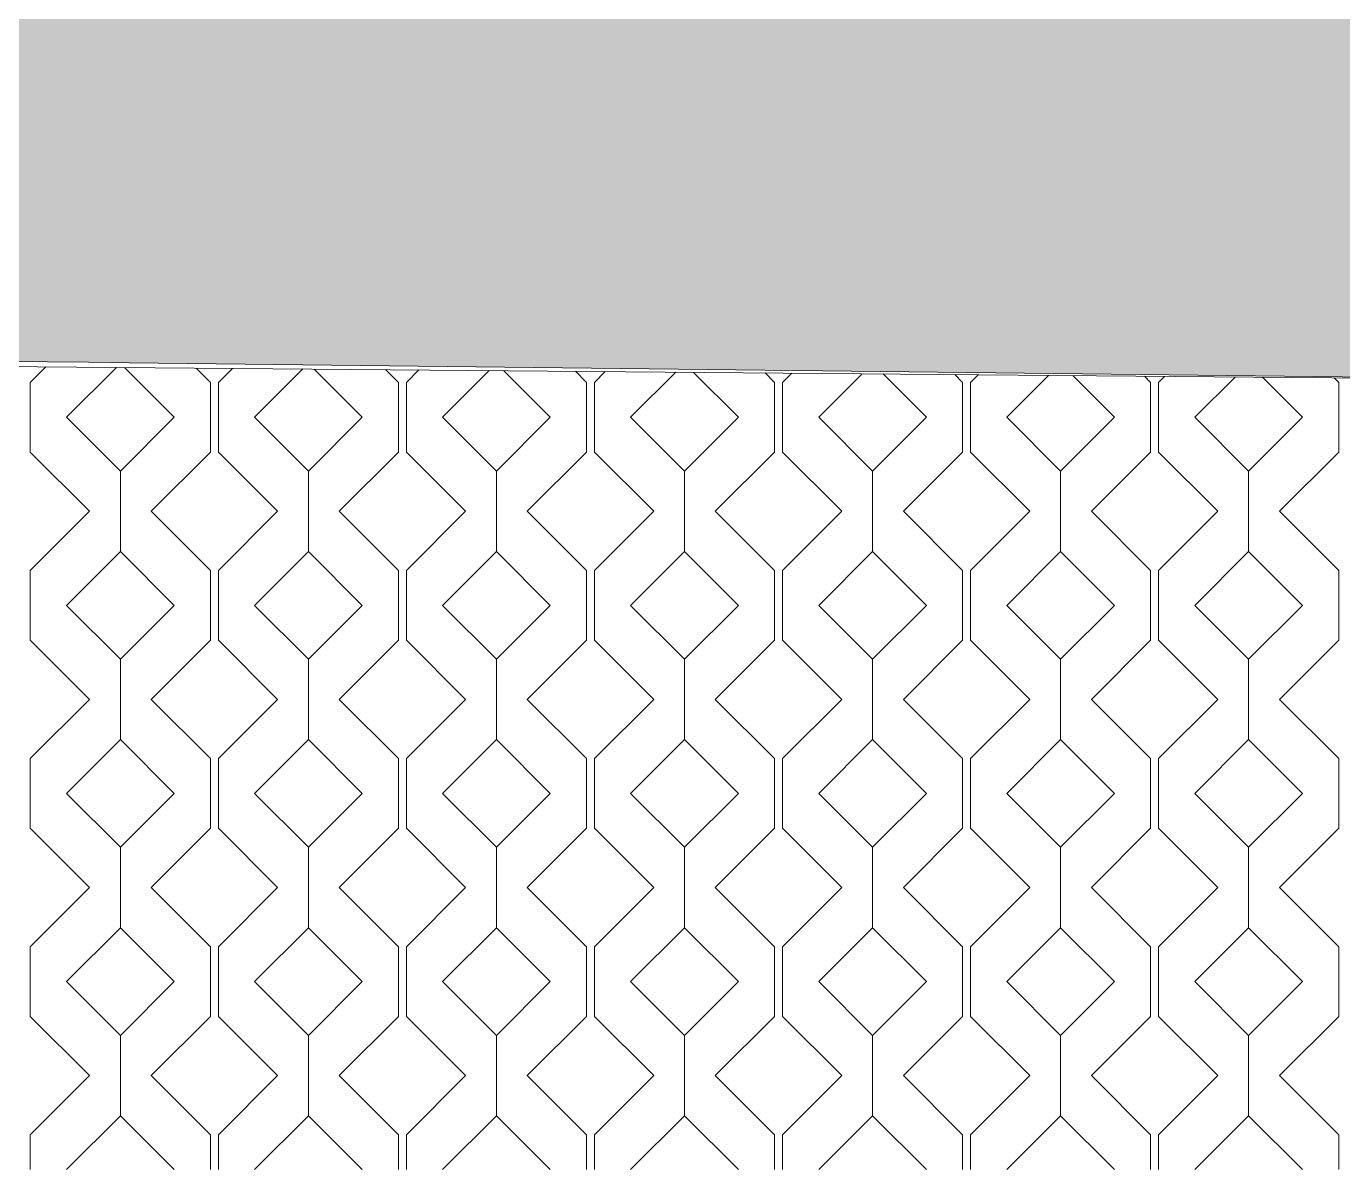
# Model space of a CAD drawing. Header units: millimetres. Extents: x -20794 to 71174, y -103753 to 30644.
# Drawn here: x -4500 to -2167, y 18000 to 20026 of the extents above; entities that cross this region are included whole.
import ezdxf

# ---------------------------------------------------------------- set-up
doc = ezdxf.new("R2010")
doc.units = ezdxf.units.MM
doc.header["$MEASUREMENT"] = 0
doc.layers.add('Местность - Рельеф', color=7, linetype='Continuous')
doc.layers.add('Местность - Рельеф_Ном._пера__1', color=7, linetype='Continuous', lineweight=13)
doc.layers.add('Местность - Рельеф_Ном._пера__101', color=252, linetype='Continuous', lineweight=5)
doc.layers.add('Местность - Рельеф_Ном._пера__102', color=7, linetype='Continuous', lineweight=5, true_color=0xcccccc)

# ---------------------------------------------------------------- blocks, each defined once
blk = doc.blocks.new('*X1')
at = {"layer": 'Местность - Рельеф_Ном._пера__102', "color": 254, "linetype": 'Continuous', "lineweight": 5, "true_color": 0xcccccc}
for p, q in [((-4492.898, 19395.0585), (-4465.22119, 19422.735442)), ((-4428.758, 19333.314165), (-4340.409907, 19421.662846)), ((-4326.12532, 19421.540088), (-4237.8992, 19333.314)), ((-4199.150301, 19420.448898), (-4173.76, 19395.0585)), ((-4159.565, 19395.0585), (-4134.728346, 19419.895272)), ((-4095.425, 19333.314165), (-4009.917057, 19418.822677)), ((-3989.902912, 19418.65068), (-3904.5662, 19333.314)), ((-3862.927905, 19417.55949), (-3840.427, 19395.0585)), ((-3826.232, 19395.0585), (-3804.235502, 19417.055103)), ((-3762.092, 19333.314165), (-3679.424208, 19415.982508)), ((-3653.680503, 19415.761273), (-3571.2332, 19333.314)), ((-3526.705508, 19414.670083), (-3507.094, 19395.0585)), ((-3492.899, 19395.0585), (-3473.742657, 19414.214934)), ((-4492.898, 19395.0585), (-4492.898, 19333.314)), ((-4173.76, 19395.0585), (-4173.76, 19333.314)), ((-4159.565, 19395.0585), (-4159.565, 19333.314)), ((-3840.427, 19395.0585), (-3840.427, 19333.314)), ((-3826.232, 19395.0585), (-3826.232, 19333.314)), ((-3507.094, 19395.0585), (-3507.094, 19333.314)), ((-3492.899, 19395.0585), (-3492.899, 19333.314)), ((-3428.759, 19333.314165), (-3348.931358, 19413.142338)), ((-3317.458094, 19412.871865), (-3237.9002, 19333.314)), ((-3190.483112, 19411.780675), (-3173.761, 19395.0585)), ((-3173.761, 19395.0585), (-3173.761, 19333.314)), ((-3159.566, 19395.0585), (-3143.249813, 19411.374765)), ((-3159.566, 19395.0585), (-3159.566, 19333.314)), ((-3095.426, 19333.314165), (-3018.438508, 19410.302169)), ((-2981.235686, 19409.982458), (-2904.5672, 19333.314)), ((-2854.260715, 19408.891268), (-2840.428, 19395.0585)), ((-2840.428, 19395.0585), (-2840.428, 19333.314)), ((-2826.233, 19395.0585), (-2812.756969, 19408.534596)), ((-2826.233, 19395.0585), (-2826.233, 19333.314)), ((-2762.093, 19333.314165), (-2687.945659, 19407.462)), ((-2645.013277, 19407.09305), (-2571.2342, 19333.314)), ((-2518.038319, 19406.001861), (-2507.095, 19395.0585)), ((-2507.095, 19395.0585), (-2507.095, 19333.314)), ((-2492.9, 19395.0585), (-2482.264124, 19405.694426)), ((-2492.9, 19395.0585), (-2492.9, 19333.314)), ((-2428.76, 19333.314165), (-2357.452809, 19404.621831)), ((-2308.790869, 19404.203643), (-2237.9012, 19333.314)), ((-2181.815922, 19403.112453), (-2173.762, 19395.0585)), ((-2173.762, 19395.0585), (-2173.762, 19333.314)), ((-4492.898, 19333.314), (-4492.898, 19271.57)), ((-4333.329, 19237.885), (-4428.758, 19333.314)), ((-4237.8994, 19333.314), (-4333.329, 19237.885)), ((-4173.76, 19333.314), (-4173.76, 19271.57)), ((-4159.565, 19333.314), (-4159.565, 19271.57)), ((-3999.996, 19237.885), (-4095.425, 19333.314)), ((-3904.5664, 19333.314), (-3999.996, 19237.885)), ((-3840.427, 19333.314), (-3840.427, 19271.57)), ((-3826.232, 19333.314), (-3826.232, 19271.57)), ((-3666.663, 19237.885), (-3762.092, 19333.314)), ((-3571.2334, 19333.314), (-3666.663, 19237.885)), ((-3507.094, 19333.314), (-3507.094, 19271.57)), ((-3492.899, 19333.314), (-3492.899, 19271.57)), ((-3333.33, 19237.885), (-3428.759, 19333.314)), ((-3237.9004, 19333.314), (-3333.33, 19237.885)), ((-3173.761, 19333.314), (-3173.761, 19271.57)), ((-3159.566, 19333.314), (-3159.566, 19271.57)), ((-2999.997, 19237.885), (-3095.426, 19333.314)), ((-2904.5674, 19333.314), (-2999.997, 19237.885)), ((-2840.428, 19333.314), (-2840.428, 19271.57)), ((-2826.233, 19333.314), (-2826.233, 19271.57)), ((-2666.664, 19237.885), (-2762.093, 19333.314)), ((-2571.2344, 19333.314), (-2666.664, 19237.885)), ((-2507.095, 19333.314), (-2507.095, 19271.57)), ((-2492.9, 19333.314), (-2492.9, 19271.57)), ((-2333.331, 19237.885), (-2428.76, 19333.314)), ((-2237.9014, 19333.314), (-2333.331, 19237.885)), ((-2173.762, 19333.314), (-2173.762, 19271.57)), ((-4387.976, 19166.648), (-4492.898, 19271.57)), ((-4173.76, 19271.57), (-4278.6821, 19166.648)), ((-4054.643, 19166.648), (-4159.565, 19271.57)), ((-3840.427, 19271.57), (-3945.3491, 19166.648)), ((-3721.31, 19166.648), (-3826.232, 19271.57)), ((-3507.094, 19271.57), (-3612.0161, 19166.648)), ((-3387.977, 19166.648), (-3492.899, 19271.57)), ((-3173.761, 19271.57), (-3278.6831, 19166.648)), ((-3054.644, 19166.648), (-3159.566, 19271.57)), ((-2840.428, 19271.57), (-2945.3501, 19166.648)), ((-2721.311, 19166.648), (-2826.233, 19271.57)), ((-2507.095, 19271.57), (-2612.0171, 19166.648)), ((-2387.978, 19166.648), (-2492.9, 19271.57)), ((-2173.762, 19271.57), (-2278.6841, 19166.648)), ((-4333.329, 19095.4106), (-4333.329, 19237.885)), ((-4333.328835, 19237.885), (-4333.328835, 19095.4106)), ((-3999.996, 19095.4106), (-3999.996, 19237.885)), ((-3999.995835, 19237.885), (-3999.995835, 19095.4106)), ((-3666.663, 19095.4106), (-3666.663, 19237.885)), ((-3666.662835, 19237.885), (-3666.662835, 19095.4106)), ((-3333.33, 19095.4106), (-3333.33, 19237.885)), ((-3333.329835, 19237.885), (-3333.329835, 19095.4106)), ((-2999.997, 19095.4106), (-2999.997, 19237.885)), ((-2999.996835, 19237.885), (-2999.996835, 19095.4106)), ((-2666.664, 19095.4106), (-2666.664, 19237.885)), ((-2666.663835, 19237.885), (-2666.663835, 19095.4106)), ((-2333.331, 19095.4106), (-2333.331, 19237.885)), ((-2333.330835, 19237.885), (-2333.330835, 19095.4106)), ((-4492.898, 19061.7255), (-4387.976, 19166.648)), ((-4278.6821, 19166.648), (-4173.76, 19061.7255)), ((-4159.565, 19061.7255), (-4054.643, 19166.648)), ((-3945.3491, 19166.648), (-3840.427, 19061.7255)), ((-3826.232, 19061.7255), (-3721.31, 19166.648)), ((-3612.0161, 19166.648), (-3507.094, 19061.7255)), ((-3492.899, 19061.7255), (-3387.977, 19166.648)), ((-3278.6831, 19166.648), (-3173.761, 19061.7255)), ((-3159.566, 19061.7255), (-3054.644, 19166.648)), ((-2945.3501, 19166.648), (-2840.428, 19061.7255)), ((-2826.233, 19061.7255), (-2721.311, 19166.648)), ((-2612.0171, 19166.648), (-2507.095, 19061.7255)), ((-2492.9, 19061.7255), (-2387.978, 19166.648)), ((-2278.6841, 19166.648), (-2173.762, 19061.7255)), ((-4428.758, 18999.981165), (-4333.329, 19095.4108)), ((-4333.328835, 19095.4106), (-4237.8992, 18999.981)), ((-4095.425, 18999.981165), (-3999.996, 19095.4108)), ((-3999.995835, 19095.4106), (-3904.5662, 18999.981)), ((-3762.092, 18999.981165), (-3666.663, 19095.4108)), ((-3666.662835, 19095.4106), (-3571.2332, 18999.981)), ((-3428.759, 18999.981165), (-3333.33, 19095.4108)), ((-3333.329835, 19095.4106), (-3237.9002, 18999.981)), ((-3095.426, 18999.981165), (-2999.997, 19095.4108)), ((-2999.996835, 19095.4106), (-2904.5672, 18999.981)), ((-2762.093, 18999.981165), (-2666.664, 19095.4108)), ((-2666.663835, 19095.4106), (-2571.2342, 18999.981)), ((-2428.76, 18999.981165), (-2333.331, 19095.4108)), ((-2333.330835, 19095.4106), (-2237.9012, 18999.981)), ((-4492.898, 19061.7255), (-4492.898, 18999.981)), ((-4173.76, 19061.7255), (-4173.76, 18999.981)), ((-4159.565, 19061.7255), (-4159.565, 18999.981)), ((-3840.427, 19061.7255), (-3840.427, 18999.981)), ((-3826.232, 19061.7255), (-3826.232, 18999.981)), ((-3507.094, 19061.7255), (-3507.094, 18999.981)), ((-3492.899, 19061.7255), (-3492.899, 18999.981)), ((-3173.761, 19061.7255), (-3173.761, 18999.981)), ((-3159.566, 19061.7255), (-3159.566, 18999.981)), ((-2840.428, 19061.7255), (-2840.428, 18999.981)), ((-2826.233, 19061.7255), (-2826.233, 18999.981)), ((-2507.095, 19061.7255), (-2507.095, 18999.981)), ((-2492.9, 19061.7255), (-2492.9, 18999.981)), ((-2173.762, 19061.7255), (-2173.762, 18999.981)), ((-4492.898, 18999.981), (-4492.898, 18938.237)), ((-4333.329, 18904.552), (-4428.758, 18999.981)), ((-4237.8994, 18999.981), (-4333.329, 18904.552)), ((-4173.76, 18999.981), (-4173.76, 18938.237)), ((-4159.565, 18999.981), (-4159.565, 18938.237)), ((-3999.996, 18904.552), (-4095.425, 18999.981)), ((-3904.5664, 18999.981), (-3999.996, 18904.552)), ((-3840.427, 18999.981), (-3840.427, 18938.237)), ((-3826.232, 18999.981), (-3826.232, 18938.237)), ((-3666.663, 18904.552), (-3762.092, 18999.981)), ((-3571.2334, 18999.981), (-3666.663, 18904.552)), ((-3507.094, 18999.981), (-3507.094, 18938.237)), ((-3492.899, 18999.981), (-3492.899, 18938.237)), ((-3333.33, 18904.552), (-3428.759, 18999.981)), ((-3237.9004, 18999.981), (-3333.33, 18904.552)), ((-3173.761, 18999.981), (-3173.761, 18938.237)), ((-3159.566, 18999.981), (-3159.566, 18938.237)), ((-2999.997, 18904.552), (-3095.426, 18999.981)), ((-2904.5674, 18999.981), (-2999.997, 18904.552)), ((-2840.428, 18999.981), (-2840.428, 18938.237)), ((-2826.233, 18999.981), (-2826.233, 18938.237)), ((-2666.664, 18904.552), (-2762.093, 18999.981)), ((-2571.2344, 18999.981), (-2666.664, 18904.552)), ((-2507.095, 18999.981), (-2507.095, 18938.237)), ((-2492.9, 18999.981), (-2492.9, 18938.237)), ((-2333.331, 18904.552), (-2428.76, 18999.981)), ((-2237.9014, 18999.981), (-2333.331, 18904.552)), ((-2173.762, 18999.981), (-2173.762, 18938.237)), ((-4387.976, 18833.315), (-4492.898, 18938.237)), ((-4173.76, 18938.237), (-4278.6821, 18833.315)), ((-4054.643, 18833.315), (-4159.565, 18938.237)), ((-3840.427, 18938.237), (-3945.3491, 18833.315)), ((-3721.31, 18833.315), (-3826.232, 18938.237)), ((-3507.094, 18938.237), (-3612.0161, 18833.315)), ((-3387.977, 18833.315), (-3492.899, 18938.237)), ((-3173.761, 18938.237), (-3278.6831, 18833.315)), ((-3054.644, 18833.315), (-3159.566, 18938.237)), ((-2840.428, 18938.237), (-2945.3501, 18833.315)), ((-2721.311, 18833.315), (-2826.233, 18938.237)), ((-2507.095, 18938.237), (-2612.0171, 18833.315)), ((-2387.978, 18833.315), (-2492.9, 18938.237)), ((-2173.762, 18938.237), (-2278.6841, 18833.315)), ((-4333.329, 18762.0776), (-4333.329, 18904.552)), ((-4333.328835, 18904.552), (-4333.328835, 18762.0776)), ((-3999.996, 18762.0776), (-3999.996, 18904.552)), ((-3999.995835, 18904.552), (-3999.995835, 18762.0776)), ((-3666.663, 18762.0776), (-3666.663, 18904.552)), ((-3666.662835, 18904.552), (-3666.662835, 18762.0776)), ((-3333.33, 18762.0776), (-3333.33, 18904.552)), ((-3333.329835, 18904.552), (-3333.329835, 18762.0776)), ((-2999.997, 18762.0776), (-2999.997, 18904.552)), ((-2999.996835, 18904.552), (-2999.996835, 18762.0776)), ((-2666.664, 18762.0776), (-2666.664, 18904.552)), ((-2666.663835, 18904.552), (-2666.663835, 18762.0776)), ((-2333.331, 18762.0776), (-2333.331, 18904.552)), ((-2333.330835, 18904.552), (-2333.330835, 18762.0776)), ((-4492.898, 18728.3925), (-4387.976, 18833.315)), ((-4278.6821, 18833.315), (-4173.76, 18728.3925)), ((-4159.565, 18728.3925), (-4054.643, 18833.315)), ((-3945.3491, 18833.315), (-3840.427, 18728.3925)), ((-3826.232, 18728.3925), (-3721.31, 18833.315)), ((-3612.0161, 18833.315), (-3507.094, 18728.3925)), ((-3492.899, 18728.3925), (-3387.977, 18833.315)), ((-3278.6831, 18833.315), (-3173.761, 18728.3925)), ((-3159.566, 18728.3925), (-3054.644, 18833.315)), ((-2945.3501, 18833.315), (-2840.428, 18728.3925)), ((-2826.233, 18728.3925), (-2721.311, 18833.315)), ((-2612.0171, 18833.315), (-2507.095, 18728.3925)), ((-2492.9, 18728.3925), (-2387.978, 18833.315)), ((-2278.6841, 18833.315), (-2173.762, 18728.3925)), ((-4428.758, 18666.648165), (-4333.329, 18762.0778)), ((-4333.328835, 18762.0776), (-4237.8992, 18666.648)), ((-4095.425, 18666.648165), (-3999.996, 18762.0778)), ((-3999.995835, 18762.0776), (-3904.5662, 18666.648)), ((-3762.092, 18666.648165), (-3666.663, 18762.0778)), ((-3666.662835, 18762.0776), (-3571.2332, 18666.648)), ((-3428.759, 18666.648165), (-3333.33, 18762.0778)), ((-3333.329835, 18762.0776), (-3237.9002, 18666.648)), ((-3095.426, 18666.648165), (-2999.997, 18762.0778)), ((-2999.996835, 18762.0776), (-2904.5672, 18666.648)), ((-2762.093, 18666.648165), (-2666.664, 18762.0778)), ((-2666.663835, 18762.0776), (-2571.2342, 18666.648)), ((-2428.76, 18666.648165), (-2333.331, 18762.0778)), ((-2333.330835, 18762.0776), (-2237.9012, 18666.648)), ((-4492.898, 18728.3925), (-4492.898, 18666.648)), ((-4173.76, 18728.3925), (-4173.76, 18666.648)), ((-4159.565, 18728.3925), (-4159.565, 18666.648)), ((-3840.427, 18728.3925), (-3840.427, 18666.648)), ((-3826.232, 18728.3925), (-3826.232, 18666.648)), ((-3507.094, 18728.3925), (-3507.094, 18666.648)), ((-3492.899, 18728.3925), (-3492.899, 18666.648)), ((-3173.761, 18728.3925), (-3173.761, 18666.648)), ((-3159.566, 18728.3925), (-3159.566, 18666.648)), ((-2840.428, 18728.3925), (-2840.428, 18666.648)), ((-2826.233, 18728.3925), (-2826.233, 18666.648)), ((-2507.095, 18728.3925), (-2507.095, 18666.648)), ((-2492.9, 18728.3925), (-2492.9, 18666.648)), ((-2173.762, 18728.3925), (-2173.762, 18666.648)), ((-4492.898, 18666.648), (-4492.898, 18604.904)), ((-4333.329, 18571.219), (-4428.758, 18666.648)), ((-4237.8994, 18666.648), (-4333.329, 18571.219)), ((-4173.76, 18666.648), (-4173.76, 18604.904)), ((-4159.565, 18666.648), (-4159.565, 18604.904)), ((-3999.996, 18571.219), (-4095.425, 18666.648)), ((-3904.5664, 18666.648), (-3999.996, 18571.219)), ((-3840.427, 18666.648), (-3840.427, 18604.904)), ((-3826.232, 18666.648), (-3826.232, 18604.904)), ((-3666.663, 18571.219), (-3762.092, 18666.648)), ((-3571.2334, 18666.648), (-3666.663, 18571.219)), ((-3507.094, 18666.648), (-3507.094, 18604.904)), ((-3492.899, 18666.648), (-3492.899, 18604.904)), ((-3333.33, 18571.219), (-3428.759, 18666.648)), ((-3237.9004, 18666.648), (-3333.33, 18571.219)), ((-3173.761, 18666.648), (-3173.761, 18604.904)), ((-3159.566, 18666.648), (-3159.566, 18604.904)), ((-2999.997, 18571.219), (-3095.426, 18666.648)), ((-2904.5674, 18666.648), (-2999.997, 18571.219)), ((-2840.428, 18666.648), (-2840.428, 18604.904)), ((-2826.233, 18666.648), (-2826.233, 18604.904)), ((-2666.664, 18571.219), (-2762.093, 18666.648)), ((-2571.2344, 18666.648), (-2666.664, 18571.219)), ((-2507.095, 18666.648), (-2507.095, 18604.904)), ((-2492.9, 18666.648), (-2492.9, 18604.904)), ((-2333.331, 18571.219), (-2428.76, 18666.648)), ((-2237.9014, 18666.648), (-2333.331, 18571.219)), ((-2173.762, 18666.648), (-2173.762, 18604.904)), ((-4387.976, 18499.982), (-4492.898, 18604.904)), ((-4173.76, 18604.904), (-4278.6821, 18499.982)), ((-4054.643, 18499.982), (-4159.565, 18604.904)), ((-3840.427, 18604.904), (-3945.3491, 18499.982)), ((-3721.31, 18499.982), (-3826.232, 18604.904)), ((-3507.094, 18604.904), (-3612.0161, 18499.982)), ((-3387.977, 18499.982), (-3492.899, 18604.904)), ((-3173.761, 18604.904), (-3278.6831, 18499.982)), ((-3054.644, 18499.982), (-3159.566, 18604.904)), ((-2840.428, 18604.904), (-2945.3501, 18499.982)), ((-2721.311, 18499.982), (-2826.233, 18604.904)), ((-2507.095, 18604.904), (-2612.0171, 18499.982)), ((-2387.978, 18499.982), (-2492.9, 18604.904)), ((-2173.762, 18604.904), (-2278.6841, 18499.982)), ((-4333.329, 18428.7446), (-4333.329, 18571.219)), ((-4333.328835, 18571.219), (-4333.328835, 18428.7446)), ((-3999.996, 18428.7446), (-3999.996, 18571.219)), ((-3999.995835, 18571.219), (-3999.995835, 18428.7446)), ((-3666.663, 18428.7446), (-3666.663, 18571.219)), ((-3666.662835, 18571.219), (-3666.662835, 18428.7446)), ((-3333.33, 18428.7446), (-3333.33, 18571.219)), ((-3333.329835, 18571.219), (-3333.329835, 18428.7446)), ((-2999.997, 18428.7446), (-2999.997, 18571.219)), ((-2999.996835, 18571.219), (-2999.996835, 18428.7446)), ((-2666.664, 18428.7446), (-2666.664, 18571.219)), ((-2666.663835, 18571.219), (-2666.663835, 18428.7446)), ((-2333.331, 18428.7446), (-2333.331, 18571.219)), ((-2333.330835, 18571.219), (-2333.330835, 18428.7446)), ((-4492.898, 18395.0595), (-4387.976, 18499.982)), ((-4278.6821, 18499.982), (-4173.76, 18395.0595)), ((-4159.565, 18395.0595), (-4054.643, 18499.982)), ((-3945.3491, 18499.982), (-3840.427, 18395.0595)), ((-3826.232, 18395.0595), (-3721.31, 18499.982)), ((-3612.0161, 18499.982), (-3507.094, 18395.0595)), ((-3492.899, 18395.0595), (-3387.977, 18499.982)), ((-3278.6831, 18499.982), (-3173.761, 18395.0595)), ((-3159.566, 18395.0595), (-3054.644, 18499.982)), ((-2945.3501, 18499.982), (-2840.428, 18395.0595)), ((-2826.233, 18395.0595), (-2721.311, 18499.982)), ((-2612.0171, 18499.982), (-2507.095, 18395.0595)), ((-2492.9, 18395.0595), (-2387.978, 18499.982)), ((-2278.6841, 18499.982), (-2173.762, 18395.0595)), ((-4428.758, 18333.315165), (-4333.329, 18428.7448)), ((-4333.328835, 18428.7446), (-4237.8992, 18333.315)), ((-4095.425, 18333.315165), (-3999.996, 18428.7448)), ((-3999.995835, 18428.7446), (-3904.5662, 18333.315)), ((-3762.092, 18333.315165), (-3666.663, 18428.7448)), ((-3666.662835, 18428.7446), (-3571.2332, 18333.315)), ((-3428.759, 18333.315165), (-3333.33, 18428.7448)), ((-3333.329835, 18428.7446), (-3237.9002, 18333.315)), ((-3095.426, 18333.315165), (-2999.997, 18428.7448)), ((-2999.996835, 18428.7446), (-2904.5672, 18333.315)), ((-2762.093, 18333.315165), (-2666.664, 18428.7448)), ((-2666.663835, 18428.7446), (-2571.2342, 18333.315)), ((-2428.76, 18333.315165), (-2333.331, 18428.7448)), ((-2333.330835, 18428.7446), (-2237.9012, 18333.315)), ((-4492.898, 18395.0595), (-4492.898, 18333.315)), ((-4173.76, 18395.0595), (-4173.76, 18333.315)), ((-4159.565, 18395.0595), (-4159.565, 18333.315)), ((-3840.427, 18395.0595), (-3840.427, 18333.315)), ((-3826.232, 18395.0595), (-3826.232, 18333.315)), ((-3507.094, 18395.0595), (-3507.094, 18333.315)), ((-3492.899, 18395.0595), (-3492.899, 18333.315)), ((-3173.761, 18395.0595), (-3173.761, 18333.315)), ((-3159.566, 18395.0595), (-3159.566, 18333.315)), ((-2840.428, 18395.0595), (-2840.428, 18333.315)), ((-2826.233, 18395.0595), (-2826.233, 18333.315)), ((-2507.095, 18395.0595), (-2507.095, 18333.315)), ((-2492.9, 18395.0595), (-2492.9, 18333.315)), ((-2173.762, 18395.0595), (-2173.762, 18333.315)), ((-4492.898, 18333.315), (-4492.898, 18271.571)), ((-4333.329, 18237.886), (-4428.758, 18333.315)), ((-4237.8994, 18333.315), (-4333.329, 18237.886)), ((-4173.76, 18333.315), (-4173.76, 18271.571)), ((-4159.565, 18333.315), (-4159.565, 18271.571)), ((-3999.996, 18237.886), (-4095.425, 18333.315)), ((-3904.5664, 18333.315), (-3999.996, 18237.886)), ((-3840.427, 18333.315), (-3840.427, 18271.571)), ((-3826.232, 18333.315), (-3826.232, 18271.571)), ((-3666.663, 18237.886), (-3762.092, 18333.315)), ((-3571.2334, 18333.315), (-3666.663, 18237.886)), ((-3507.094, 18333.315), (-3507.094, 18271.571)), ((-3492.899, 18333.315), (-3492.899, 18271.571)), ((-3333.33, 18237.886), (-3428.759, 18333.315)), ((-3237.9004, 18333.315), (-3333.33, 18237.886)), ((-3173.761, 18333.315), (-3173.761, 18271.571)), ((-3159.566, 18333.315), (-3159.566, 18271.571)), ((-2999.997, 18237.886), (-3095.426, 18333.315)), ((-2904.5674, 18333.315), (-2999.997, 18237.886)), ((-2840.428, 18333.315), (-2840.428, 18271.571)), ((-2826.233, 18333.315), (-2826.233, 18271.571)), ((-2666.664, 18237.886), (-2762.093, 18333.315)), ((-2571.2344, 18333.315), (-2666.664, 18237.886)), ((-2507.095, 18333.315), (-2507.095, 18271.571)), ((-2492.9, 18333.315), (-2492.9, 18271.571)), ((-2333.331, 18237.886), (-2428.76, 18333.315)), ((-2237.9014, 18333.315), (-2333.331, 18237.886)), ((-2173.762, 18333.315), (-2173.762, 18271.571)), ((-4387.976, 18166.649), (-4492.898, 18271.571)), ((-4173.76, 18271.571), (-4278.6821, 18166.649)), ((-4054.643, 18166.649), (-4159.565, 18271.571)), ((-3840.427, 18271.571), (-3945.3491, 18166.649)), ((-3721.31, 18166.649), (-3826.232, 18271.571)), ((-3507.094, 18271.571), (-3612.0161, 18166.649)), ((-3387.977, 18166.649), (-3492.899, 18271.571)), ((-3173.761, 18271.571), (-3278.6831, 18166.649)), ((-3054.644, 18166.649), (-3159.566, 18271.571)), ((-2840.428, 18271.571), (-2945.3501, 18166.649)), ((-2721.311, 18166.649), (-2826.233, 18271.571)), ((-2507.095, 18271.571), (-2612.0171, 18166.649)), ((-2387.978, 18166.649), (-2492.9, 18271.571)), ((-2173.762, 18271.571), (-2278.6841, 18166.649)), ((-4333.329, 18095.4116), (-4333.329, 18237.886)), ((-4333.328835, 18237.886), (-4333.328835, 18095.4116)), ((-3999.996, 18095.4116), (-3999.996, 18237.886)), ((-3999.995835, 18237.886), (-3999.995835, 18095.4116)), ((-3666.663, 18095.4116), (-3666.663, 18237.886)), ((-3666.662835, 18237.886), (-3666.662835, 18095.4116)), ((-3333.33, 18095.4116), (-3333.33, 18237.886)), ((-3333.329835, 18237.886), (-3333.329835, 18095.4116)), ((-2999.997, 18095.4116), (-2999.997, 18237.886)), ((-2999.996835, 18237.886), (-2999.996835, 18095.4116)), ((-2666.664, 18095.4116), (-2666.664, 18237.886)), ((-2666.663835, 18237.886), (-2666.663835, 18095.4116)), ((-2333.331, 18095.4116), (-2333.331, 18237.886)), ((-2333.330835, 18237.886), (-2333.330835, 18095.4116)), ((-4492.898, 18061.7265), (-4387.976, 18166.649)), ((-4278.6821, 18166.649), (-4173.76, 18061.7265)), ((-4159.565, 18061.7265), (-4054.643, 18166.649)), ((-3945.3491, 18166.649), (-3840.427, 18061.7265)), ((-3826.232, 18061.7265), (-3721.31, 18166.649)), ((-3612.0161, 18166.649), (-3507.094, 18061.7265)), ((-3492.899, 18061.7265), (-3387.977, 18166.649)), ((-3278.6831, 18166.649), (-3173.761, 18061.7265)), ((-3159.566, 18061.7265), (-3054.644, 18166.649)), ((-2945.3501, 18166.649), (-2840.428, 18061.7265)), ((-2826.233, 18061.7265), (-2721.311, 18166.649)), ((-2612.0171, 18166.649), (-2507.095, 18061.7265)), ((-2492.9, 18061.7265), (-2387.978, 18166.649)), ((-2278.6841, 18166.649), (-2173.762, 18061.7265)), ((-4428.758, 17999.982165), (-4333.329, 18095.4118)), ((-4333.328835, 18095.4116), (-4237.8992, 17999.982)), ((-4095.425, 17999.982165), (-3999.996, 18095.4118)), ((-3999.995835, 18095.4116), (-3904.5662, 17999.982)), ((-3762.092, 17999.982165), (-3666.663, 18095.4118)), ((-3666.662835, 18095.4116), (-3571.2332, 17999.982)), ((-3428.759, 17999.982165), (-3333.33, 18095.4118)), ((-3333.329835, 18095.4116), (-3237.9002, 17999.982)), ((-3095.426, 17999.982165), (-2999.997, 18095.4118)), ((-2999.996835, 18095.4116), (-2904.5672, 17999.982)), ((-2762.093, 17999.982165), (-2666.664, 18095.4118)), ((-2666.663835, 18095.4116), (-2571.2342, 17999.982)), ((-2428.76, 17999.982165), (-2333.331, 18095.4118)), ((-2333.330835, 18095.4116), (-2237.9012, 17999.982)), ((-4492.898, 18061.7265), (-4492.898, 17999.982)), ((-4173.76, 18061.7265), (-4173.76, 17999.982)), ((-4159.565, 18061.7265), (-4159.565, 17999.982)), ((-3840.427, 18061.7265), (-3840.427, 17999.982)), ((-3826.232, 18061.7265), (-3826.232, 17999.982)), ((-3507.094, 18061.7265), (-3507.094, 17999.982)), ((-3492.899, 18061.7265), (-3492.899, 17999.982)), ((-3173.761, 18061.7265), (-3173.761, 17999.982)), ((-3159.566, 18061.7265), (-3159.566, 17999.982)), ((-2840.428, 18061.7265), (-2840.428, 17999.982)), ((-2826.233, 18061.7265), (-2826.233, 17999.982)), ((-2507.095, 18061.7265), (-2507.095, 17999.982)), ((-2492.9, 18061.7265), (-2492.9, 17999.982)), ((-2173.762, 18061.7265), (-2173.762, 17999.982))]:
    blk.add_line(p, q, dxfattribs=at)

msp = doc.modelspace()

# ---------------------------------------------------------------- hatches: boundary and pattern name
at = {"layer": 'Местность - Рельеф_Ном._пера__101', "linetype": 'Continuous', "lineweight": 0, "true_color": 0xe4e4e4}
msp.add_hatch(color=254, dxfattribs=at).paths.add_polyline_path([(-14540.3, 24553), (-19951.1, 25023.8), (-19123.9, 19511.9), (-13812.6, 19489), (-13337.9, 19487.9), (-11201.1, 19480.6), (-9841.3, 19473.9), (-8975.3, 19468.8, -0.001019), (-4317, 19429.9), (-1518.8, 19397.4), (908.7, 19363.7), (927.6, 19363.4), (1372.1, 19356.7, -0.001351), (7547.5, 19245.1), (8108.8, 19233.3), (8149.7, 19232.4), (8201.6, 19231.3), (10633.1, 19176.9), (12066.2, 19142.3, 0.002305), (15791.2, 19046.7), (16108.1, 19040.1), (16492.5, 19032.5), (16868.9, 19025.4), (17007.1, 19022.9), (17355.4, 19016.8), (17535.5, 19013.7), (17670.6, 19011.5), (17829.6, 19008.9, 0.002963), (22620.1, 18960.5), (23344.1, 18958.2, -0.002663), (24435.3, 18964.2), (24687.9, 18963.9), (24781, 18963.7), (24956.4, 18963), (25007.9, 18962.7), (25182.1, 18961.6), (25269.4, 18960.9), (25473.8, 18959.1), (25645.5, 18957.3), (25775.1, 18955.7), (25836.1, 18954.9, -0.004662), (27745.6, 18911.3, -0.003874), (29331.7, 18848, -0.006518), (30543.2, 18760.2, -0.007574), (31947.6, 18618.6, -0.001726), (32266.9, 18580.4), (32306.4, 18575.5), (32457.2, 18557.3), (32623.2, 18537.8), (32711.7, 18527.7, 0.001077), (32898.2, 18507, 0.001171), (33101.1, 18485.4, 0.001246), (33317.1, 18463.4, 0.00131), (33544.3, 18441.5, 0.001358), (33779.8, 18420.1), (33898.5, 18409.7), (34055, 18396.6, 0.00219), (34435.3, 18367.1, 0.005838), (35450.4, 18304.8, -0.019026), (37569, 18178.9, 0.031811), (37766.8, 18159.6, 0.023383), (37912.9, 18161.6, 0.061207), (38030.2, 18186, 0.107082), (38130, 18245.9, 0.107403), (38189.8, 18337.9, 0.065103), (38215.3, 18446.7, 0.055906), (38208.1, 18669.8, -0.005362), (38173.3, 19054.7, -0.013282), (38122.5, 20010.5), (38122.4, 20014.2), (38122.3, 20016.2), (38122.2, 20019.8), (38121.2, 20050.8), (38120, 20084.8), (38118.9, 20116.8), (38112.1, 20305.5), (38104.9, 20492.6), (38102.9, 20540.8), (38102.4, 20553.9), (38102, 20563), (38101.7, 20570.2), (38101.7, 20571.4), (38094.6, 20738.9), (38092.1, 20794.7), (38082.4, 21007.5), (38072.3, 21212.5), (38071.4, 21231.1), (38071.2, 21234.2), (38061.3, 21425.1), (38051.4, 21605.7), (38044.1, 21733.3), (38041.4, 21779.4), (38039.9, 21804.7), (38039.7, 21808.3), (38033.5, 21913.3), (38033.3, 21916.4), (38026.6, 22025.6), (38026.4, 22028.9), (38016.6, 22192.1), (37953.7, 23257.1), (37939.4, 23500.9), (37932.5, 23620.1), (37925.1, 23747.5), (37918.6, 23860.6), (37907.3, 24056.5), (37899.3, 24195.9, -0.001403), (37632.2, 29087.9), (37623.7, 29251.8), (37615.9, 29402.7), (37608, 29556.6), (37604.2, 29630.6), (33970.3, 29693.6, -0.014248), (33736.3, 28895.6, -0.040068), (32840.3, 26739.1, -0.025708), (31908.1, 25158.7, -0.010271), (31720, 24879.1, -0.017765), (31368, 24414.4, -0.013631), (31076.1, 24075.5, -0.001199), (31049.5, 24046.5, -0.006116), (30911.9, 23900.3, -0.014268), (30691, 23700.6, -0.002906), (30644.6, 23661.4, -0.06445), (29513.8, 22942.4, -0.060359), (28320.7, 22551, -0.050381), (25956, 22301.9, -0.004911), (24525.6, 22294.1), (23426.4, 22288.2, 0.001125), (22129.5, 22275.8, -0.002577), (20235, 22265.5, -0.004583), (16865.4, 22295.4, -0.001213), (15973.9, 22313.7), (15914.7, 22315), (15554.6, 22323.7), (15162.1, 22334.1, -0.004795), (11638.4, 22464.2, -0.003918), (8761.4, 22620.6, -0.001159), (7170.1, 22727.9), (7144.3, 22729.7), (7011.6, 22739), (6943.5, 22743.8), (6727.4, 22759, -0.003064), (2523.1, 23083.5), (1558.7, 23165.3), (542.7, 23250.9), (-3094.9, 23560.6), (-3333.4, 23581.1), (-3542.9, 23599.1), (-6756.2, 23877.6), (-9042.3, 24075.8), (-12918.3, 24412.2), (-13192.2, 24436)])

# ---------------------------------------------------------------- linework, layer by layer
at = {"layer": 'Местность - Рельеф_Ном._пера__1', "color": 7, "linetype": 'Continuous', "lineweight": 13, "flags": 128}
msp.add_lwpolyline([(-8975.3, 19468.8, -0.001019), (-4317, 19429.9), (-1518.8, 19397.4), (908.7, 19363.7), (927.6, 19363.4), (1372.1, 19356.7, -0.001351), (7547.5, 19245.1), (8108.8, 19233.3), (8149.7, 19232.4), (8201.6, 19231.3), (10633.1, 19176.9), (12066.2, 19142.3, 0.002305), (15791.2, 19046.7), (16108.1, 19040.1), (16492.5, 19032.5), (16868.9, 19025.4), (17007.1, 19022.9), (17355.4, 19016.8), (17535.5, 19013.7), (17670.6, 19011.5), (17829.6, 19008.9, 0.002963), (22620.1, 18960.5)], format="xyb", dxfattribs=at)
msp.add_lwpolyline([(-11201.1, 19480.6), (-10280.5, 16777.1), (-8555.3, 10806.7), (-6432.9, 10898.4), (-2247.8, 10663.4), (-2362.6, 10919.8), (-2361.2, 11119.8), (21278.3, 11161.8), (21278.3, 12068.3), (24747.6, 12068.3), (24747.6, 11768.3), (31807.4, 11768.3), (31907.6, 14903.8), (32137.3, 18525.9), (31420.5, 18676.8), (31076.4, 18711.5), (29894.8, 18811.1), (28679.4, 18877), (24956.4, 18963), (17007.1, 19022.9), (8149.7, 19232.4), (-1518.8, 19397.4)], close=True, dxfattribs=at)

# ---------------------------------------------------------------- block references
at = {"layer": 'Местность - Рельеф', "color": 7, "lineweight": 13}
msp.add_blockref('*X1', (0, 0), dxfattribs=at)

doc.saveas('drawing.dxf')
